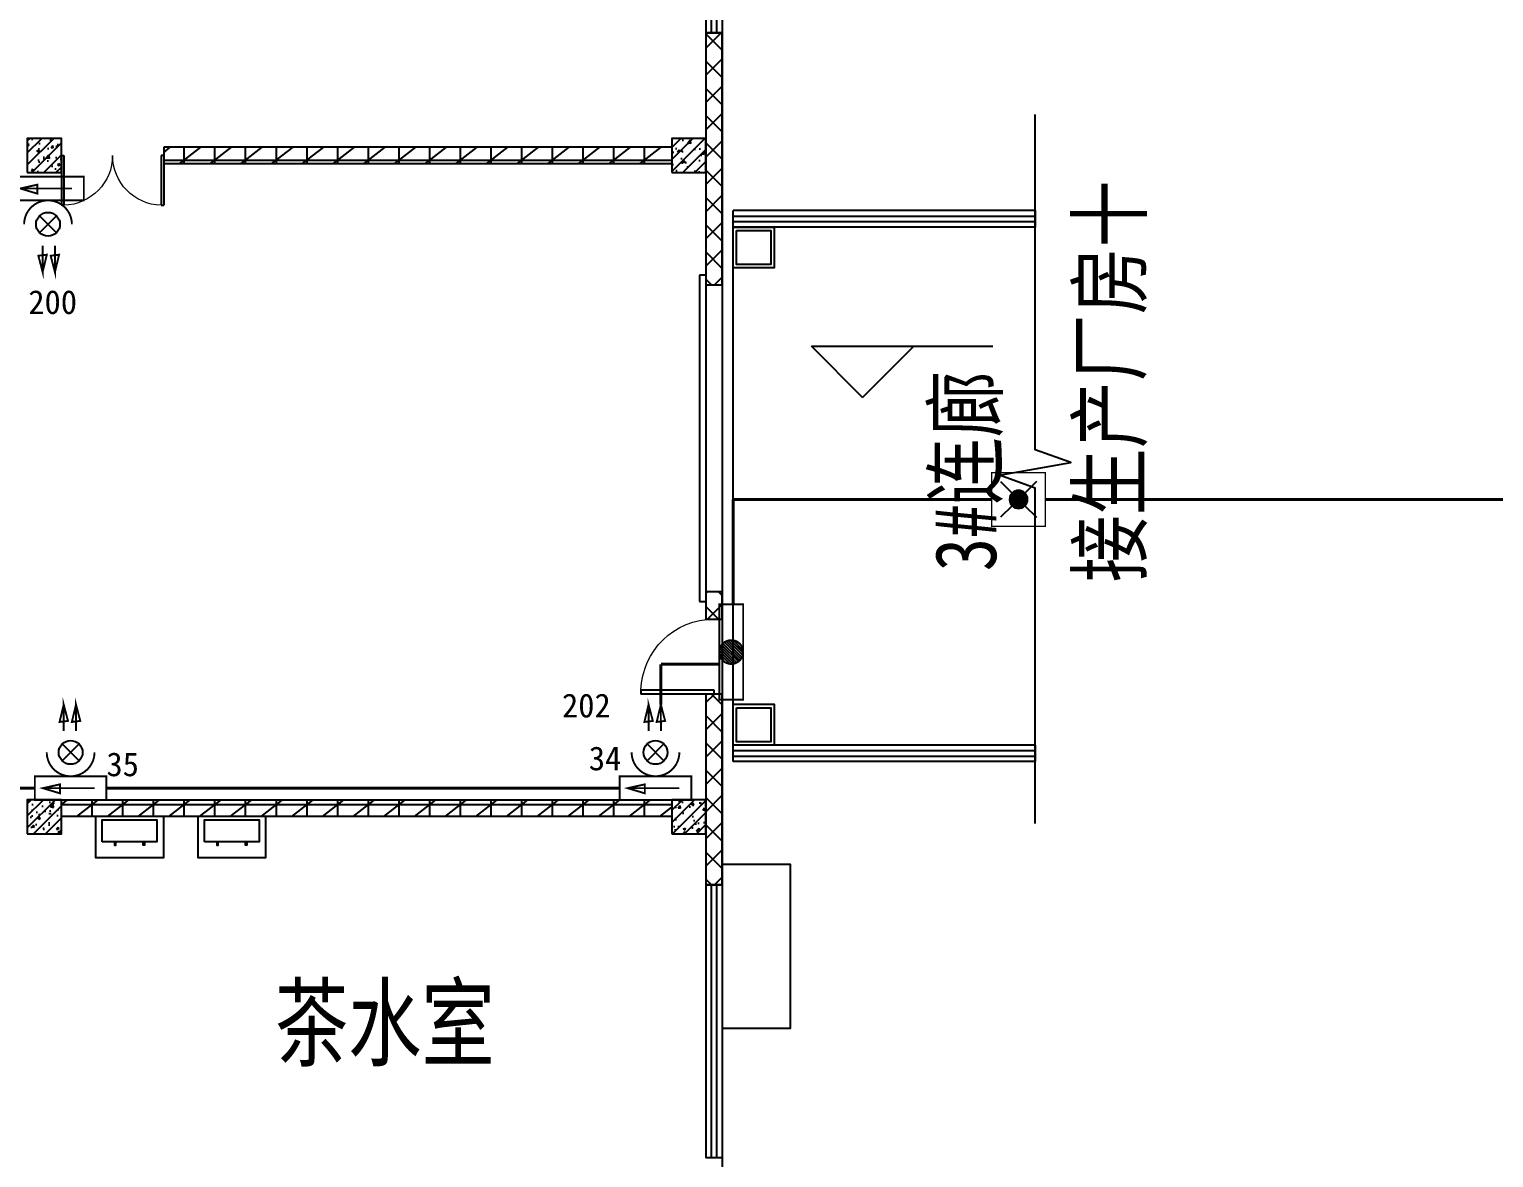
# Model space of a CAD drawing. Header units: millimetres. Extents: x -633009578 to 5705885, y -633235091 to 2571734.
# Drawn here: x 3153999 to 3175472, y 1869800 to 1886350 of the extents above; entities that cross this region are included whole.
import ezdxf

# ---------------------------------------------------------------- set-up
doc = ezdxf.new("R2010")
doc.units = ezdxf.units.MM
doc.header["$LTSCALE"] = 1000
doc.header["$MEASUREMENT"] = 0
doc.linetypes.add('DASH', pattern=[0.35, 0.25, -0.1])
doc.layers.get('0').update_dxf_attribs({"color": 9})
for name, color, linetype in [('000000000000电气', 7, 'Continuous'), ('A-COLUM(柱)', 255, 'Continuous'), ('A-DI-E(标高)', 73, 'Continuous'), ('A-DI-S(箭头)', 76, 'Continuous'), ('A-DOOR(门）', 4, 'Continuous'), ('A-F-AREA(计算)', 5, 'Continuous'), ('A-FLOR(看线)', 8, 'Continuous'), ('A-HATH(填充)', 8, 'Continuous'), ('A-LVTY(厨卫)', 8, 'Continuous'), ('A-ROOF-G(钢构)', 25, 'Continuous'), ('A-TEXT(房间)', 243, 'Continuous'), ('A-WALL(墙)', 255, 'Continuous'), ('A-WINDOW（窗）', 4, 'Continuous'), ('WALL', 9, 'Continuous'), ('电-强电平面-线缆', 3, 'Continuous'), ('设备-照明', 3, 'Continuous')]:
    doc.layers.add(name, color=color, linetype=linetype)
doc.styles.add('_TCH', font='simhei.ttf', dxfattribs={"width": 0.75, "bigfont": 'hztxt.shx'})
doc.styles.add('IDQSTYLE', font='simhei.ttf', dxfattribs={"width": 0.707, "bigfont": 'hztxt.shx'})
doc.styles.add('TXT', font='simhei.ttf', dxfattribs={"width": 0.8, "bigfont": 'hztxt.shx'})
doc.styles.add('宋体', font='simhei.ttf')
pattern_1 = [(0, (597621.4751960391, 677977.5160347573), (0, 350), []), (37.875, (598021.4751960391, 677977.5160347573), (-169.61527734408, 218.0766567528281), []), (90, (598021.4751960391, 677977.5160347573), (-450, 2.755455298081545e-14), [])]
pattern_2 = [(45, (597821.4751960391, 677977.5160347573), (-200.0002033111466, 200.0002033111467), []), (135, (597821.4751960391, 677977.5160347573), (-200.0002033111467, -200.0002033111466), [])]

# ---------------------------------------------------------------- blocks, each defined once
blk = doc.blocks.new('HC000078')
at = {"color": 0, "linetype": 'Continuous', "const_width": 0.2}
for points in [[(-3.750000000000028, 1.25), (3.75, 1.25), (3.75, -1.25), (-3.750000000000028, -1.25), (-3.750000000000028, 1.25)], [(2.5, 0), (-2.500000000000028, 0)]]:
    blk.add_lwpolyline(points, dxfattribs=at)
blk.add_lwpolyline([(2.917016710174721, 0), (1.120131515022848, 0.3984556212736834), (1.120131515022848, -0.539087017017323)], close=True, dxfattribs=at)
at = {"color": 0, "style": 'IDQSTYLE', "width": 0.7}
blk.add_attdef('PSFHATT', (5.75, -1.25), '', height=2.5, dxfattribs=at)
blk = doc.blocks.new('HC000064')
at = {"color": 0, "linetype": 'Continuous'}
for p, q in [((-0.8838834764831063, -0.8838834764831063), (0.8838834764831063, 0.8838834764831063)), ((-0.8838834764830494, 0.8838834764831063), (0.8838834764831631, -0.8838834764831063))]:
    blk.add_line(p, q, dxfattribs=at)
at = {"color": 0, "linetype": 'Continuous', "const_width": 0.2}
blk.add_lwpolyline([(5.710751695749348e-14, 2.499999999999886, 0.1989123673796647), (-1.767766952966326, 1.767766952966327, 0.1989123673796613), (-2.5, 1.951292859901378e-16, 0.1989123673796761), (-1.767766952966326, -1.76776695296644, 0.1989123673796782), (5.594010226827932e-14, -2.500000000000227)], format="xyb", dxfattribs=at)
for points in [[(2.226896073527712, 0.5659208660671311), (5.003498004369476, 0.5624686703930024), (3.296463286048663, 1.009912150058199), (3.185957433181557, 0.1260038671447887), (5.003498004369476, 0.5624686703930024)], [(2.224443767981995, -0.721123763554715), (5.001045698823816, -0.7245759592289005), (3.294010980502946, -0.2771324795636474), (3.18350512763584, -1.161040762477114), (5.001045698823816, -0.7245759592289005)]]:
    blk.add_lwpolyline(points, dxfattribs=at)
at = {"color": 0, "linetype": 'Continuous'}
for centre, radius, start, end in [((1.199040866595169e-14, -7.105427357601002e-14), 1.250000000000069, 135.0000000000036, 179.9999999999968), ((-2.259303855112194e-14, -1.740829702612245e-13), 1.250000000000117, 89.99999999999898, 134.9999999999991), ((-9.10937991704941e-14, -1.740829702612245e-13), 1.250000000000117, 45.00000000000085, 89.99999999999582), ((-1.252331571777177e-13, -7.088774012231625e-14), 1.250000000000068, 3.249254662582951e-12, 44.99999999999639), ((-2.284838984678572e-13, -5.684341886080801e-14), 1.250000000000172, 315.0000000000093, 2.605510395054555e-12), ((-2.264854970235319e-14, -5.695444116327053e-14), 1.250000000000034, 179.9999999999974, 225.0000000000007), ((-2.270406085358445e-14, -1.338928967697939e-13), 1.24999999999998, 224.9999999999983, 270.000000000001), ((-9.131584377541913e-14, 3.996802888650564e-15), 1.250000000000118, 270.0000000000042, 315.0000000000028)]:
    blk.add_arc(centre, radius, start, end, dxfattribs=at)
at = {"color": 0, "style": 'IDQSTYLE', "width": 0.7}
blk.add_attdef('PSFHATT', (7.003498004369476, -2.500000010000227), '', height=2.5, dxfattribs=at)
blk = doc.blocks.new('*X118')
at = {"color": 0, "linetype": 'Continuous'}
for p, q in [((279.6093350358959, 223.0407925409721), (280.9478239213746, 224.3792814264508)), ((279.6227829512929, 223.3370831688437), (280.6515332934888, 224.3658335110396)), ((279.6511091444202, 222.7997239370217), (281.1888925253249, 224.3375073179265)), ((279.7280550816477, 222.5938271617747), (281.3947893005719, 224.2605613806989)), ((279.7925730165214, 223.7897159465469), (280.1989005157282, 224.1960434457536)), ((279.8323224122641, 222.4152517799165), (281.5733646824301, 224.1562940500824)), ((279.960458729053, 222.2605453842307), (281.7280710781159, 224.0281577332937)), ((280.1113752959016, 222.1286192386046), (281.8599972237337, 223.8772411664368)), ((280.2858431100155, 222.020244340244), (281.9683721221114, 223.7027733523398)), ((280.4868434366447, 221.9384019543985), (282.0502145079389, 223.5017730256928)), ((280.7212278995912, 221.8899437048705), (282.0986727574656, 223.2673885627449)), ((281.0058032732674, 221.891676366072), (282.0969400962746, 222.9828131890793)), ((281.4082737989092, 222.0113041792392), (281.9773122830819, 222.5803426634118))]:
    blk.add_line(p, q, dxfattribs=at)
blk = doc.blocks.new('HC000083')
at = {"color": 0, "linetype": 'Continuous', "const_width": 0.2}
blk.add_lwpolyline([(-5, 1.25), (-5, -1.250000000000057), (5.000000000000057, -1.250000000000057), (5.000000000000057, 1.25), (-5, 1.25)], dxfattribs=at)
blk.add_lwpolyline([(-1.25, -6.89688106980167e-17, 0.1989123673796731), (-0.8838834764831631, -0.88388347648322, 0.1989123673796706), (5.611420480838656e-14, -1.250000000000057, 0.198912367379652), (0.8838834764832768, -0.88388347648322, 0.1989123673796278), (1.25, 0, 0.1989123673796504), (0.88388347648322, 0.8838834764830494, 0.1989123673796686), (5.680893445545904e-14, 1.25, 0.1989123673796706), (-0.883883476483163, 0.8838834764831632, 0.1989123673796553)], format="xyb", close=True, dxfattribs=at)
at = {"color": 0, "linetype": 'Continuous'}
blk.add_blockref('*X118', (-280.8559544658493, -223.1326619964974), dxfattribs=at)
at = {"color": 0, "style": 'IDQSTYLE', "width": 0.7}
blk.add_attdef('PSFHATT', (7.000000000000057, -1.250000010000057), '', height=2.5, dxfattribs=at)
blk = doc.blocks.new('*X206')
at = {"color": 0, "linetype": 'Continuous'}
for p, q in [((279.6093350358959, 223.0407925409721), (280.9478239213746, 224.3792814264508)), ((279.6227829512929, 223.3370831688437), (280.6515332934888, 224.3658335110396)), ((279.6511091444202, 222.7997239370217), (281.1888925253249, 224.3375073179265)), ((279.7280550816477, 222.5938271617747), (281.3947893005719, 224.2605613806989)), ((279.7925730165214, 223.7897159465469), (280.1989005157282, 224.1960434457536)), ((279.8323224122641, 222.4152517799165), (281.5733646824301, 224.1562940500824)), ((279.960458729053, 222.2605453842307), (281.7280710781159, 224.0281577332937)), ((280.1113752959016, 222.1286192386046), (281.8599972237337, 223.8772411664368)), ((280.2858431100155, 222.020244340244), (281.9683721221114, 223.7027733523398)), ((280.4868434366447, 221.9384019543985), (282.0502145079389, 223.5017730256928)), ((280.7212278995912, 221.8899437048705), (282.0986727574656, 223.2673885627449)), ((281.0058032732674, 221.891676366072), (282.0969400962746, 222.9828131890793)), ((281.4082737989092, 222.0113041792392), (281.9773122830819, 222.5803426634118))]:
    blk.add_line(p, q, dxfattribs=at)
blk = doc.blocks.new('HC000072')
at = {"color": 0, "linetype": 'Continuous'}
for p, q in [((-2.5, 2.5), (-0.8838834764749777, 0.8838834764750345)), ((2.5, 2.5), (0.88388347648322, 0.88388347648322)), ((-0.88388347648322, -0.88388347648322), (-2.5, -2.5)), ((0.8838834764831063, -0.8838834764831063), (2.5, -2.5))]:
    blk.add_line(p, q, dxfattribs=at)
at = {"color": 0, "linetype": 'Continuous', "const_width": 0.2}
blk.add_lwpolyline([(-3.750000000000057, 3.75), (3.75, 3.75), (3.75, -3.75), (-3.750000000000057, -3.75)], close=True, dxfattribs=at)
at = {"color": 0, "linetype": 'Continuous'}
for centre, radius, start, end in [((-6.838973831690964e-14, 4.263256414560601e-14), 1.249999999999932, 134.9999999999973, 179.9999999999968), ((3.419486915845482e-14, 5.67323965583455e-14), 1.250000000000034, 179.9999999999974, 225.0000000000007), ((3.425038030968608e-14, 7.682743330406083e-14), 1.24999999999998, 89.99999999999898, 135.0000000000018), ((-9.114931032172535e-14, 7.682743330406083e-14), 1.24999999999998, 44.99999999999087, 89.99999999999322), ((2.05613304160579e-13, 4.257705299437475e-14), 1.249999999999794, 3.259432437564348e-12, 45.00000000000159), ((-1.716404796070492e-13, 5.684341886080801e-14), 1.250000000000172, 315.0000000000093, 2.605510395054555e-12), ((3.413935800722356e-14, -2.020605904817785e-14), 1.24999999999998, 224.9999999999983, 270.000000000001), ((-3.447242491461111e-14, 1.176836406102666e-13), 1.250000000000118, 270.0000000000042, 315.0000000000028)]:
    blk.add_arc(centre, radius, start, end, dxfattribs=at)
blk.add_blockref('*X206', (-280.8559544658493, -223.1326619964973), dxfattribs=at)
at = {"color": 0, "style": 'IDQSTYLE', "width": 0.7}
blk.add_attdef('PSFHATT', (5.75, -3.75), '', height=2.5, dxfattribs=at)
blk = doc.blocks.new('开水器aaa')
at = {"layer": 'A-LVTY(厨卫)'}
for points in [[(7453607.282514825, -191465.6006925891), (7454607.282514825, -191465.6006925891), (7454607.282514825, -192065.6006983465), (7453607.282514825, -192065.6006983465)], [(7454507.282514825, -191836.1650642345), (7454507.282514825, -191516.1650642345), (7453707.282514825, -191516.1650642345), (7453707.282514825, -191836.1650642345)], [(7453887.282514825, -191836.1650642345), (7453887.282514825, -191886.1650642345), (7453907.282514825, -191886.1650642345), (7453907.282514825, -191836.1650642345)], [(7454327.282514825, -191836.1650642345), (7454327.282514825, -191886.1650642345), (7454307.282514825, -191886.1650642345), (7454307.282514825, -191836.1650642345)]]:
    blk.add_lwpolyline(points, close=True, dxfattribs=at)
blk = doc.blocks.new('$DorLib2D$00000002')
for p, q in [((-0.5, -5.684341886080802e-17), (-0.5000000000000007, 0.4875)), ((-0.4750000000000007, 0.4875), (-0.5000000000000007, 0.4875)), ((-0.475, -2.842170943040401e-17), (-0.4750000000000007, 0.4875)), ((0.475, -2.842170943040401e-17), (0.4750000000000007, 0.4875)), ((0.4750000000000007, 0.4875), (0.5000000000000007, 0.4875)), ((0.5, -5.684341886080802e-17), (0.5000000000000007, 0.4875)), ((-0.5, -5.684341886080802e-17), (-0.475, -2.842170943040401e-17)), ((0.5, -5.684341886080802e-17), (0.475, -2.842170943040401e-17))]:
    blk.add_line(p, q)
at = {"lineweight": 13}
for centre, start, end in [((-0.4875, -4.263256414560601e-17), 0, 88.53071641864632), ((0.4875, -4.263256414560601e-17), 91.4692835813537, 180)]:
    blk.add_arc(centre, 0.4875, start, end, dxfattribs=at)
blk = doc.blocks.new('$DorLib2D$00000001')
for p, q in [((0.45, 0.9750000000000001), (0.5000000000000002, 0.9750000000000001)), ((0.45, 0), (0.45, 0.9750000000000001)), ((0.5, 0), (0.5, 0.9750000000000001)), ((0.5, 0), (0.45, 0))]:
    blk.add_line(p, q)
at = {"lineweight": 13}
blk.add_arc((0.475, 0), 0.975, 91.4692835813538, 180, dxfattribs=at)
blk = doc.blocks.new('$DorLib2D$00000126')
at = {"color": 0, "linetype": 'Continuous'}
for p, q in [((-0.5319999999956053, 0.5), (-0.5319999999956053, 0.900000000000091)), ((0.5320000000047003, 0.900000000000091), (0.5320000000047003, 0.5000000000002274))]:
    blk.add_line(p, q, dxfattribs=at)
at = {"color": 0, "linetype": 'DASH'}
for p, q in [((-0.5319999999956053, 0.900000000000091), (0.5320000000047003, 0.900000000000091)), ((-0.5319999999956053, 0.5), (0.5320000000047003, 0.5000000000002274))]:
    blk.add_line(p, q, dxfattribs=at)
blk = doc.blocks.new('$TCHSYS$WIN2D')
for p, q in [((-0.5, 0.5), (0.5, 0.5)), ((-0.5, 0.5), (-0.4999999999999999, -0.5)), ((0.5, 0.5), (0.4999999999999998, -0.5)), ((0.5, 0.1666666666666666), (-0.5, 0.1666666666666666)), ((0.5, -0.1666666666666667), (-0.5, -0.1666666666666667)), ((-0.4999999999999999, -0.5), (0.5, -0.5))]:
    blk.add_line(p, q)
blk = doc.blocks.new('$WINLIB2D$00000001')
at = {"color": 0}
for points in [[(-0.4999999999999964, 0.5000000000000142), (-0.4999999999999964, -0.4999999999999858)], [(-0.4999999999999964, 0.5000000000000142), (0.5000000000000036, 0.5000000000000142)], [(0.5000000000000036, -0.4999999999999858), (0.5000000000000036, 0.5000000000000142)], [(0.5000000000000036, 0.1666666666666714), (-0.4999999999999964, 0.1666666666666714)], [(0.5000000000000036, -0.1666666666666572), (-0.4999999999999964, -0.1666666666666572)], [(-0.4999999999999964, -0.4999999999999858), (0.5000000000000036, -0.4999999999999858)]]:
    blk.add_lwpolyline(points, dxfattribs=at)
blk = doc.blocks.new('_FZH')
h = blk.add_hatch()
h.set_pattern_fill('钢筋混凝土', color=256, scale=0.1, style=0)
h.set_pattern_definition([(45, (0, 0), (-0.1767766952966369, 0.1767766952966369), []), (50, (0, 0), (0.7172601826007535, -0.06275213498259512), [0.07500000000000001, -0.8250000000000001]), (355, (0, 0), (-0.138751333613, 0.7521921337000119), [0.06, -0.66]), (100.4514, (0.05977168000000001, -0.00522934), (0.5785093817140216, 0.6894395420609536), [0.06374019, -0.701142112]), (46.1842, (0, 0.2), (1.067241048625645, -0.1655190143290181), [0.1125, -1.2375]), (96.6356, (0.088936745, 0.186206693), (0.9346627055487033, 0.9741178709004418), [0.095610288, -1.051713]), (351.1842, (0, 0.2), (0.9346619451336272, 0.9741186009253247), [0.09000000000000001, -0.9900000000000001]), (21, (0.1, 0.15), (0.5969070521184617, -0.4026188906653388), [0.07500000000000001, -0.8250000000000001]), (326, (0.1, 0.15), (0.2433153319215824, 0.7251500450468529), [0.06, -0.66]), (71.4514, (0.149742233, 0.116448394), (0.84022262858149, 0.3225304967099524), [0.06374019, -0.701142112]), (37.50000000000001, (0, 0), (0.01215985531729062, 0.3328938538313115), [0, -0.652, 0, -0.67, 0, -0.6625000000000001]), (7.499999999999999, (0, 0), (0.2630695374421486, 0.3944117118823603), [0, -0.382, 0, -0.637, 0, -0.2525]), (-32.5, (-0.223, 0), (0.533822436172409, -0.02255487173437976), [0, -0.25, 0, -0.78, 0, -1.035]), (-42.5, (-0.323, 0), (0.5831861693423862, 0.1001049823323177), [0, -0.325, 0, -0.518, 0, -0.735])])
h.paths.add_polyline_path([(-0.5, -0.5), (0.5, -0.5), (0.5, 0.5), (-0.5, 0.5)])
blk.add_lwpolyline([(-0.5, -0.5), (0.5, -0.5), (0.5, 0.5), (-0.5, 0.5)], close=True)

msp = doc.modelspace()

# ---------------------------------------------------------------- hatches: boundary and pattern name
at = {"layer": 'A-HATH(填充)'}
h = msp.add_hatch(dxfattribs=at)
h.set_pattern_fill('多孔材料', color=256, scale=100, style=0)
h.set_pattern_definition(pattern_2)
h.paths.add_polyline_path([(3163919.994031753, 1886299.596922615), (3163919.994031753, 1882599.596922615), (3164159.994031753, 1882599.596922615), (3164159.994031753, 1886299.596922615)])
h = msp.add_hatch(dxfattribs=at)
h.set_pattern_fill('空心砖', color=256, scale=100, style=0)
h.set_pattern_definition(pattern_1)
h.paths.add_polyline_path([(3163419.994031749, 1884619.596922424), (3155969.994031488, 1884619.596922421), (3155969.994031488, 1884379.596922421), (3163419.994031749, 1884379.596922424)])
h = msp.add_hatch(dxfattribs=at)
h.set_pattern_fill('多孔材料', color=256, scale=100, style=0)
h.set_pattern_definition(pattern_2)
h.paths.add_polyline_path([(3163919.994031753, 1878099.596922615), (3163919.994031753, 1877699.596922615), (3164159.994031753, 1877699.596922615), (3164159.994031753, 1878099.596922615)])
h = msp.add_hatch(dxfattribs=at)
h.set_pattern_fill('多孔材料', color=256, scale=100, style=0)
h.set_pattern_definition(pattern_2)
h.paths.add_polyline_path([(3163919.994031753, 1876599.596922615), (3163919.994031753, 1873799.596893623), (3164159.994031753, 1873799.596893624), (3164159.994031753, 1876599.596922615)])
h = msp.add_hatch(dxfattribs=at)
h.set_pattern_fill('空心砖', color=256, scale=100, style=0)
h.set_pattern_definition(pattern_1)
h.paths.add_polyline_path([(3154469.994031749, 1875044.596922308), (3154469.994031749, 1874804.596922308), (3163419.994031749, 1874804.596922308), (3163419.994031749, 1875044.596922308)])

# ---------------------------------------------------------------- linework, layer by layer
at = {"layer": 'A-DI-E(标高)'}
for p, q in [((3166218.436187221, 1880951.016034757), (3165468.436187221, 1881701.016034757)), ((3165468.436187221, 1881701.016034757), (3168127.430693105, 1881701.016034757)), ((3166218.436187221, 1880951.016034757), (3166968.436187221, 1881701.016034757))]:
    msp.add_line(p, q, dxfattribs=at)
at = {"layer": 'A-DI-S(箭头)'}
msp.add_lwpolyline([(3168747.814880404, 1874699.596922423), (3168747.814880406, 1879618.346922423), (3168222.814880406, 1879809.431295413), (3169272.814880406, 1879994.574625157), (3168747.814880406, 1880180.846922423), (3168747.814880409, 1885099.596922423)], dxfattribs=at)
at = {"layer": 'A-DOOR(门）'}
for p, q in [((3164159.994031749, 1882599.596922394), (3164159.994031749, 1878099.596922394)), ((3164159.994031749, 1877699.596922208), (3164159.994031749, 1876599.596922208))]:
    msp.add_line(p, q, dxfattribs=at)
at = {"layer": 'A-F-AREA(计算)'}
msp.add_lwpolyline([(3029879.971570265, 1991839.59697076), (3164159.971570265, 1991839.59697076), (3164159.971570265, 1855759.59697076), (3029879.971570265, 1855759.59697076)], close=True, dxfattribs=at)
at = {"layer": 'A-FLOR(看线)'}
for points in [[(3164319.994031747, 1876399.596922393), (3164319.994031747, 1882899.596922396)], [(3164159.994031744, 1871699.596923719), (3165159.994031731, 1871699.596923721), (3165159.994031744, 1874099.597417979), (3164159.994031744, 1874099.596923897)]]:
    msp.add_lwpolyline(points, dxfattribs=at)
at = {"layer": 'A-ROOF-G(钢构)'}
for points in [[(3164319.994031747, 1883449.596922395), (3164919.994031747, 1883449.596922395), (3164919.994031747, 1882849.596922395), (3164319.994031747, 1882849.596922395)], [(3164369.994031747, 1883399.596922395), (3164869.994031747, 1883399.596922395), (3164869.994031747, 1882899.596922395), (3164369.994031747, 1882899.596922395)], [(3164319.994031747, 1876449.596922392), (3164919.994031747, 1876449.596922392), (3164919.994031747, 1875849.596922392), (3164319.994031747, 1875849.596922392)], [(3164369.994031747, 1876399.596922392), (3164869.994031747, 1876399.596922392), (3164869.994031747, 1875899.596922392), (3164369.994031747, 1875899.596922392)]]:
    msp.add_lwpolyline(points, close=True, dxfattribs=at)
at = {"layer": 'A-WALL(墙)'}
for p, q in [((3163419.994031749, 1884619.596922424), (3155969.994031488, 1884619.596922421)), ((3155969.994031488, 1884619.596922421), (3155969.994031488, 1884379.596922421)), ((3155969.994031488, 1884379.596922421), (3163419.994031749, 1884379.596922424)), ((3164319.994031747, 1883449.596922395), (3164319.994031747, 1883689.596922395)), ((3168747.814880408, 1883449.596922395), (3168747.814880408, 1883689.596922395)), ((3164319.994031747, 1875609.596922392), (3164319.994031747, 1875849.596922392)), ((3168747.814880405, 1875609.596922392), (3168747.814880405, 1875849.596922392)), ((3163419.994031977, 1875044.596922344), (3154469.994031977, 1875044.596922316)), ((3163419.994031977, 1874804.596922344), (3154469.994031977, 1874804.596922269))]:
    msp.add_line(p, q, dxfattribs=at)
at = {"layer": 'WALL'}
for p, q in [((3163919.994031753, 1886299.596922615), (3163919.994031753, 1882599.596922615)), ((3164159.994031753, 1886299.596922615), (3163919.994031753, 1886299.596922615)), ((3164159.994031753, 1882599.596922615), (3164159.994031753, 1886299.596922615)), ((3163919.994031753, 1882599.596922615), (3164159.994031753, 1882599.596922615)), ((3163919.994031753, 1878099.596922615), (3163919.994031753, 1877699.596922615)), ((3164159.994031753, 1878099.596922615), (3163919.994031753, 1878099.596922615)), ((3164159.994031753, 1877699.596922615), (3164159.994031753, 1878099.596922615)), ((3163919.994031753, 1877699.596922615), (3164159.994031753, 1877699.596922615)), ((3163919.994031753, 1876599.596922615), (3163919.994031753, 1873799.596893623)), ((3164159.994031753, 1876599.596922615), (3163919.994031753, 1876599.596922615)), ((3164159.994031753, 1873799.596893624), (3164159.994031753, 1876599.596922615)), ((3163919.994031753, 1873799.596893623), (3164159.994031753, 1873799.596893624))]:
    msp.add_line(p, q, dxfattribs=at)
at = {"layer": '电-强电平面-线缆', "color": 1, "linetype": 'Continuous', "const_width": 45}
for points in [[(3164319.994031747, 1879454.5), (3168110.75, 1879454.5)], [(3164319.994031747, 1877915.75780505), (3164319.994031747, 1879454.5)], [(3168898.25, 1879454.5), (3176795.25, 1879454.5)], [(3163259.935195749, 1876444.164713639), (3163259.935195749, 1877037)], [(3163259.935195749, 1877037), (3164116.432458739, 1877037)], [(3144150.525146249, 1875219.596922322), (3154080.447928197, 1875219.596922322)], [(3155130.447928197, 1875219.596922322), (3162655.947928197, 1875219.596922322)]]:
    msp.add_lwpolyline(points, dxfattribs=at)

# ---------------------------------------------------------------- block references
at = {"layer": 'A-COLUM(柱)', "xscale": 500, "yscale": 500, "zscale": 500}
for p in [(3154219.994031749, 1884499.596922424), (3163669.994031749, 1884499.596922424), (3154219.994031749, 1874799.596922424), (3163669.994031749, 1874799.596922424)]:
    msp.add_blockref('_FZH', p, dxfattribs=at)
at = {"layer": 'A-DOOR(门）', "extrusion": (0, 0, -1), "xscale": 1500, "yscale": 1500, "zscale": 1500, "rotation": 180}
msp.add_blockref('$DorLib2D$00000002', (-3155219.994031977, 1884499.596922424), dxfattribs=at)
at = {"layer": 'A-DOOR(门）', "rotation": 89.99999999999999}
for name, p, xscale, yscale, zscale in [('$DorLib2D$00000126', (3164039.994031749, 1880349.596922394), -4500, 240, 4500), ('$DorLib2D$00000001', (3164039.994031749, 1877149.596922208), -1100, 1100, 1100)]:
    msp.add_blockref(name, p, dxfattribs=dict(at, xscale=xscale, yscale=yscale, zscale=zscale))
at = {"layer": 'A-LVTY(厨卫)', "xscale": -1}
for p in [(10609577.2765468, 2066270.197614898), (10611077.2765468, 2066270.197614898)]:
    msp.add_blockref('开水器aaa', p, dxfattribs=at)
at = {"layer": 'A-WINDOW（窗）', "yscale": 240}
for p, xscale, zscale, rotation in [((3164039.994031749, 1904299.596922364), -36000, 36000, 89.99999999999999), ((3164039.994031749, 1871799.596893356), 4000, 4000, 270)]:
    msp.add_blockref('$TCHSYS$WIN2D', p, dxfattribs=dict(at, xscale=xscale, zscale=zscale, rotation=rotation))
at = {"layer": 'A-WINDOW（窗）', "extrusion": (0, 0, -1), "xscale": 4427.820848657517, "yscale": 240, "zscale": 4427.820848657517}
for p in [(-3166533.904456075, 1883569.596922395), (-3166533.904456075, 1875729.596922392)]:
    msp.add_blockref('$WINLIB2D$00000001', p, dxfattribs=at)
at = {"layer": '设备-照明'}
for name, p, xscale, yscale, zscale in [('HC000078', (3154273.552071803, 1884014.5), -140, 140, 140), ('HC000072', (3168504.5, 1879454.5), 105, 105, 105), ('HC000078', (3154605.447928197, 1875219.596922322), -140, 140, 140), ('HC000078', (3163180.947928197, 1875219.596922322), -140, 140, 140)]:
    msp.add_blockref(name, p, dxfattribs=dict(at, xscale=xscale, yscale=yscale, zscale=zscale))
at = {"layer": '设备-照明', "yscale": 140, "zscale": 140}
for name, p, xscale, rotation in [('HC000064', (3154273.552071803, 1883489.5), -140, 90), ('HC000083', (3164291.432458739, 1877215.75780505), 140, 270), ('HC000064', (3154605.447928197, 1875744.596922322), -140, 270), ('HC000064', (3163180.947928197, 1875744.596922322), -140, 270)]:
    msp.add_blockref(name, p, dxfattribs=dict(at, xscale=xscale, rotation=rotation))

# ---------------------------------------------------------------- texts
at = {"layer": '000000000000电气', "color": 4, "lineweight": 35, "style": '宋体'}
for s, p in [('200', (3153984.867965658, 1882173.715749891)), ('202', (3161810.163153445, 1876257.02914449))]:
    msp.add_text(s, height=350, dxfattribs=at).set_placement(p)
at = {"layer": '000000000000电气', "lineweight": 35, "style": '宋体'}
for s, p in [('34', (3162203.332635069, 1875481.196990217)), ('35', (3155130.447928197, 1875394.596922322))]:
    msp.add_text(s, height=350, dxfattribs=at).set_placement(p)
at = {"layer": 'A-TEXT(房间)', "style": 'TXT', "width": 0.8}
for s, p in [('接生产厂房十', (3170290.639388924, 1878240.666899138)), ('3#连廊', (3168176.423105469, 1878400.570426972))]:
    msp.add_text(s, height=900, rotation=90, dxfattribs=at).set_placement(p)
at = {"layer": 'A-TEXT(房间)', "style": '_TCH', "width": 0.75}
msp.add_text('茶水室', height=1050, dxfattribs=at).set_placement((3157600.616495575, 1871253.976371027))

doc.saveas('drawing.dxf')
